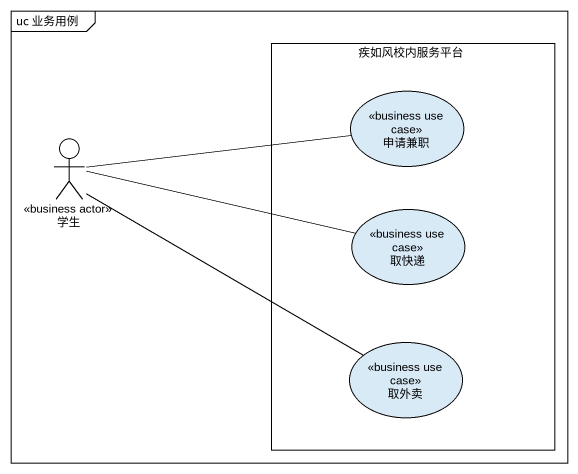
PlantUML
@startuml
mainframe uc 业务用例
rectangle 疾如风校内服务平台 {
  usecase 申请兼职 <<business use case>>
  usecase 取快递 <<business use case>>
  usecase 取外卖 <<business use case>>
}
actor 学生 <<business actor>>
学生 -right- 申请兼职
学生 -right- 取快递
学生 -right- 取外卖
@enduml
